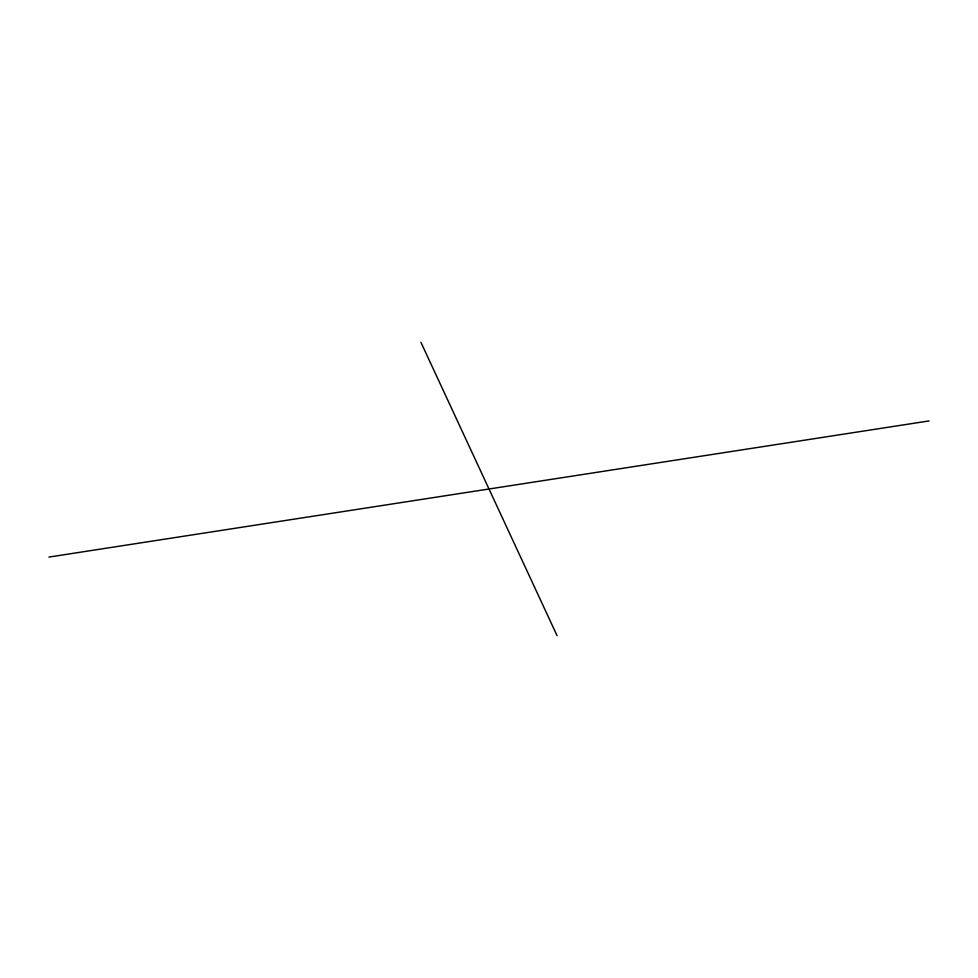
<?xml version="1.0" encoding="UTF-8"?>
<svg xmlns="http://www.w3.org/2000/svg" width="978" height="978" viewBox="0 0 978 978"><rect width="100%" height="100%" fill="white"/><g stroke="black" fill="none" stroke-linecap="round" stroke-linejoin="round"><path stroke-width="1.47" d="M48.9 557.081L929.1 420.919M420.919 342.3L557.081 635.7"/></g></svg>
